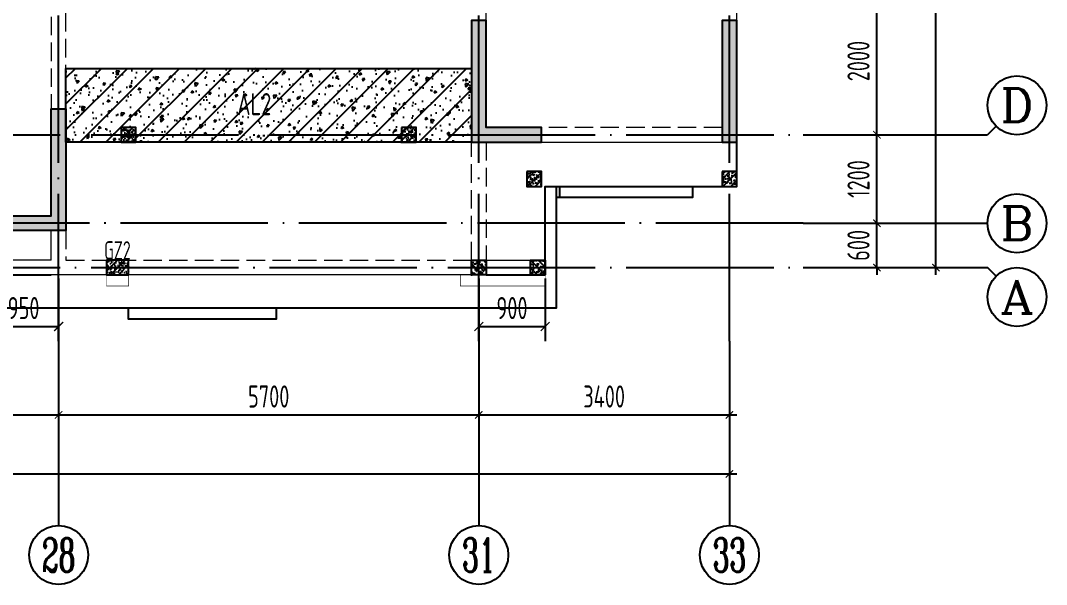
# Model space of a CAD drawing. Extents: x 826826 to 1642106, y -156213 to 399140.
# Drawn here: x 1324944 to 1338861, y 185141 to 192791 of the extents above; entities that cross this region are included whole.
import ezdxf
from ezdxf.enums import TextEntityAlignment as Align

# ---------------------------------------------------------------- set-up
doc = ezdxf.new("R2010")
doc.units = 0
doc.header["$LTSCALE"] = 1000
doc.linetypes.add('DASH', pattern=[0.35, 0.25, -0.1])
doc.linetypes.add('DOTE', pattern=[2.42, 2, -0.2, 0.02, -0.2])
doc.layers.get('0').update_dxf_attribs({"linetype": 'CONTINUOUS'})
doc.layers.get('DEFPOINTS').update_dxf_attribs({"linetype": 'CONTINUOUS'})
for name, color, linetype in [('$RECOVER_210609100354-0', 7, 'CONTINUOUS'), ('A-AXIS', 1, 'CONTINUOUS'), ('A-DOTE', 10, 'DOTE'), ('AXIS_TEXT', 4, 'CONTINUOUS'), ('BEAM', 4, 'DASH'), ('ROOF', 183, 'CONTINUOUS'), ('S-B板边线', 2, 'CONTINUOUS'), ('S-L主梁线', 4, 'DASH'), ('S-Q墙填充', 252, 'CONTINUOUS'), ('S-Q墙实线', 6, 'CONTINUOUS'), ('S-Q墙标注', 3, 'CONTINUOUS'), ('S-Y一般标注', 3, 'CONTINUOUS'), ('S-构造柱', 212, 'CONTINUOUS'), ('S-构造柱编号', 130, 'CONTINUOUS'), ('TEXT', 2, 'CONTINUOUS'), ('看线', 251, 'CONTINUOUS')]:
    doc.layers.add(name, color=color, linetype=linetype)
doc.layers.add('配箍校核', color=34, linetype='CONTINUOUS', plot=False)
doc.styles.add('_TCH_AXIS', font='COMPLEX', dxfattribs={"bigfont": 'GBCBIG'})
doc.styles.add('COMPLEX', font='COMPLEX')
doc.styles.add('TSSD_DIMENSION', font='Tssdeng.shx', dxfattribs={"width": 0.7, "bigfont": 'tssdchn.shx'})
doc.styles.add('TSSD_REIN', font='tssdeng.shx', dxfattribs={"width": 0.7, "height": 300, "bigfont": 'tssdchn.shx'})
doc.styles.add('结构文字', font='zstxt.shx', dxfattribs={"width": 0.7, "bigfont": 'zshz.shx'})
doc.dimstyles.new('STRUCK', dxfattribs={"dimtxt": 400, "dimasz": 121, "dimexe": 200, "dimexo": 150, "dimgap": 115, "dimtad": 1, "dimdec": 0, "dimdsep": 46, "dimtxsty": '结构文字', "dimblk": 'ARCHTICK', "dimcen": 400, "dimclrd": 3, "dimclre": 3, "dimclrt": 7, "dimadec": 0, "dimazin": 0, "dimtfac": 1, "dimtdec": 0, "dimtix": 1, "dimtmove": 2, "dimatfit": 3, "dimldrblk": '_DIMX', "dimfxl": 0, "dimtolj": 1, "dimtzin": 0, "dimarcsym": 0})
doc.dimstyles.new('TSSD_100_100$0', dxfattribs={"dimtxt": 300, "dimasz": 80, "dimexe": 100, "dimexo": 250, "dimgap": 100, "dimtad": 1, "dimdec": 0, "dimzin": 0, "dimdsep": 46, "dimtxsty": 'TSSD_DIMENSION', "dimblk": 'ARCHTICK', "dimcen": 0, "dimdle": 100, "dimclrd": 3, "dimclre": 3, "dimclrt": 7, "dimadec": 0, "dimazin": 0, "dimtfac": 1, "dimtdec": 0, "dimtix": 1, "dimtmove": 2, "dimatfit": 3, "dimldrblk": 'ARCHTICK', "dimfxl": 0, "dimtolj": 1, "dimtzin": 0, "dimarcsym": 0})

# ---------------------------------------------------------------- blocks, each defined once
blk = doc.blocks.new('_ArchTick')
at = {"color": 0, "linetype": 'ByBlock', "const_width": 0.15}
blk.add_lwpolyline([(-0.5, -0.5), (0.5, 0.5)], dxfattribs=at)
blk = doc.blocks.new('*D870')
at = {"layer": 'DEFPOINTS', "color": 0}
for p in [(49700.000008, 3300.000008), (53100.000008, 3300.000008), (53100.000008, 2300.000008)]:
    blk.add_point(p, dxfattribs=at)
at = {"layer": 'S-Y一般标注', "color": 0, "lineweight": -2}
for p, q in [((49700.000008, 3050.000008), (49700.000008, 2200.000008)), ((53100.000008, 3050.000008), (53100.000008, 2200.000008)), ((49600.000008, 2300.000008), (53200.000008, 2300.000008))]:
    blk.add_line(p, q, dxfattribs=at)
at = {"layer": 'S-Y一般标注', "color": 0, "lineweight": -2, "xscale": 100, "yscale": 100, "zscale": 100, "rotation": 180}
blk.add_blockref('_ArchTick', (49700.000008, 2300.000008), dxfattribs=at)
at = {"layer": 'S-Y一般标注', "color": 0, "lineweight": -2, "xscale": 100, "yscale": 100, "zscale": 100}
blk.add_blockref('_ArchTick', (53100.000008, 2300.000008), dxfattribs=at)
at = {"layer": 'S-Y一般标注', "color": 7, "insert": (51400.000008, 2550.000008), "char_height": 300, "attachment_point": 5, "style": 'TSSD_DIMENSION'}
blk.add_mtext('\\A1;3400', dxfattribs=at)
blk = doc.blocks.new('*D871')
at = {"layer": 'DEFPOINTS', "color": 0}
for p in [(44000, 3300), (49700, 3300), (49700, 2300)]:
    blk.add_point(p, dxfattribs=at)
at = {"layer": 'S-Y一般标注', "color": 0, "lineweight": -2}
for p, q in [((44000, 3050), (44000, 2200)), ((49700, 3050), (49700, 2200)), ((43900, 2300), (49800, 2300))]:
    blk.add_line(p, q, dxfattribs=at)
at = {"layer": 'S-Y一般标注', "color": 0, "lineweight": -2, "xscale": 100, "yscale": 100, "zscale": 100, "rotation": 180}
blk.add_blockref('_ArchTick', (44000, 2300), dxfattribs=at)
at = {"layer": 'S-Y一般标注', "color": 0, "lineweight": -2, "xscale": 100, "yscale": 100, "zscale": 100}
blk.add_blockref('_ArchTick', (49700, 2300), dxfattribs=at)
at = {"layer": 'S-Y一般标注', "color": 7, "insert": (46850, 2550), "char_height": 300, "attachment_point": 5, "style": 'TSSD_DIMENSION'}
blk.add_mtext('\\A1;5700', dxfattribs=at)
blk = doc.blocks.new('*D872')
at = {"layer": 'DEFPOINTS', "color": 0}
for p in [(42150, 3300), (44000, 3300), (44000, 2300)]:
    blk.add_point(p, dxfattribs=at)
at = {"layer": 'S-Y一般标注', "color": 0, "lineweight": -2}
for p, q in [((42150, 3050), (42150, 2200)), ((44000, 3050), (44000, 2200)), ((42050, 2300), (44100, 2300))]:
    blk.add_line(p, q, dxfattribs=at)
at = {"layer": 'S-Y一般标注', "color": 0, "lineweight": -2, "xscale": 100, "yscale": 100, "zscale": 100, "rotation": 180}
blk.add_blockref('_ArchTick', (42150, 2300), dxfattribs=at)
at = {"layer": 'S-Y一般标注', "color": 0, "lineweight": -2, "xscale": 100, "yscale": 100, "zscale": 100}
blk.add_blockref('_ArchTick', (44000, 2300), dxfattribs=at)
at = {"layer": 'S-Y一般标注', "color": 7, "insert": (43075, 2550), "char_height": 300, "attachment_point": 5, "style": 'TSSD_DIMENSION'}
blk.add_mtext('\\A1;1850', dxfattribs=at)
blk = doc.blocks.new('*D876')
at = {"layer": 'DEFPOINTS', "color": 0}
for p in [(54100.000008, 4900.000008), (55100.000008, 4900.000008), (54100.000008, 4300.000008)]:
    blk.add_point(p, dxfattribs=at)
at = {"layer": 'S-Y一般标注', "color": 0, "lineweight": -2}
for p, q in [((54350.000008, 4900.000008), (55200.000008, 4900.000008)), ((55100.000008, 4900.000008), (55100.000008, 5000.000008)), ((55100.000008, 4300.000008), (55100.000008, 4900.000008)), ((54350.000008, 4300.000008), (55200.000008, 4300.000008)), ((55100.000008, 4300.000008), (55100.000008, 4200.000008))]:
    blk.add_line(p, q, dxfattribs=at)
at = {"layer": 'S-Y一般标注', "color": 0, "lineweight": -2, "xscale": 100, "yscale": 100, "zscale": 100}
for p, rotation in [((55100.000008, 4900.000008), 270), ((55100.000008, 4300.000008), 90)]:
    blk.add_blockref('_ArchTick', p, dxfattribs=dict(at, rotation=rotation))
at = {"layer": 'S-Y一般标注', "color": 7, "insert": (54850.000008, 4600.000008), "char_height": 300, "attachment_point": 5, "rotation": 90, "style": 'TSSD_DIMENSION'}
blk.add_mtext('\\A1;600', dxfattribs=at)
blk = doc.blocks.new('*D877')
at = {"layer": 'DEFPOINTS', "color": 0}
for p in [(54100.000008, 6100.000008), (55100.000008, 6100.000008), (54100.000008, 4900.000008)]:
    blk.add_point(p, dxfattribs=at)
at = {"layer": 'S-Y一般标注', "color": 0, "lineweight": -2}
for p, q in [((55100.000008, 4800.000008), (55100.000008, 6200.000008)), ((54350.000008, 6100.000008), (55200.000008, 6100.000008)), ((54350.000008, 4900.000008), (55200.000008, 4900.000008))]:
    blk.add_line(p, q, dxfattribs=at)
at = {"layer": 'S-Y一般标注', "color": 0, "lineweight": -2, "xscale": 100, "yscale": 100, "zscale": 100}
for p, rotation in [((55100.000008, 6100.000008), 90), ((55100.000008, 4900.000008), 270)]:
    blk.add_blockref('_ArchTick', p, dxfattribs=dict(at, rotation=rotation))
at = {"layer": 'S-Y一般标注', "color": 7, "insert": (54850.000008, 5500.000008), "char_height": 300, "attachment_point": 5, "rotation": 90, "style": 'TSSD_DIMENSION'}
blk.add_mtext('\\A1;1200', dxfattribs=at)
blk = doc.blocks.new('*D878')
at = {"layer": 'DEFPOINTS', "color": 0}
for p in [(54100, 8100), (55100, 8100), (54100, 6100)]:
    blk.add_point(p, dxfattribs=at)
at = {"layer": 'S-Y一般标注', "color": 0, "lineweight": -2}
for p, q in [((54350, 8100), (55200, 8100)), ((55100, 6000), (55100, 8200)), ((54350, 6100), (55200, 6100))]:
    blk.add_line(p, q, dxfattribs=at)
at = {"layer": 'S-Y一般标注', "color": 0, "lineweight": -2, "xscale": 100, "yscale": 100, "zscale": 100}
for p, rotation in [((55100, 8100), 90), ((55100, 6100), 270)]:
    blk.add_blockref('_ArchTick', p, dxfattribs=dict(at, rotation=rotation))
at = {"layer": 'S-Y一般标注', "color": 7, "insert": (54850, 7100), "char_height": 300, "attachment_point": 5, "rotation": 90, "style": 'TSSD_DIMENSION'}
blk.add_mtext('\\A1;2000', dxfattribs=at)
blk = doc.blocks.new('*D887')
at = {"layer": 'DEFPOINTS', "color": 0}
for p in [(54100, 18800), (55900, 18800), (54100, 4300)]:
    blk.add_point(p, dxfattribs=at)
at = {"layer": 'S-Y一般标注', "color": 0, "lineweight": -2}
for p, q in [((54350, 18800), (56000, 18800)), ((55900, 4200), (55900, 18900)), ((54350, 4300), (56000, 4300))]:
    blk.add_line(p, q, dxfattribs=at)
at = {"layer": 'S-Y一般标注', "color": 0, "lineweight": -2, "xscale": 100, "yscale": 100, "zscale": 100}
for p, rotation in [((55900, 18800), 90), ((55900, 4300), 270)]:
    blk.add_blockref('_ArchTick', p, dxfattribs=dict(at, rotation=rotation))
at = {"layer": 'S-Y一般标注', "color": 7, "insert": (55650, 11550), "char_height": 300, "attachment_point": 5, "rotation": 90, "style": 'TSSD_DIMENSION'}
blk.add_mtext('\\A1;14500', dxfattribs=at)
blk = doc.blocks.new('*D918')
at = {"layer": 'DEFPOINTS', "color": 0}
for p in [(4300.000008, 3300.000008), (53100.000008, 3300.000008), (53100.000008, 1500.000008)]:
    blk.add_point(p, dxfattribs=at)
at = {"layer": 'S-Y一般标注', "color": 0, "lineweight": -2}
for p, q in [((4300.000008, 3050.000008), (4300.000008, 1400.000008)), ((53100.000008, 3050.000008), (53100.000008, 1400.000008)), ((4200.000008, 1500.000008), (53200.000008, 1500.000008))]:
    blk.add_line(p, q, dxfattribs=at)
at = {"layer": 'S-Y一般标注', "color": 0, "lineweight": -2, "xscale": 100, "yscale": 100, "zscale": 100, "rotation": 180}
blk.add_blockref('_ArchTick', (4300.000008, 1500.000008), dxfattribs=at)
at = {"layer": 'S-Y一般标注', "color": 0, "lineweight": -2, "xscale": 100, "yscale": 100, "zscale": 100}
blk.add_blockref('_ArchTick', (53100.000008, 1500.000008), dxfattribs=at)
at = {"layer": 'S-Y一般标注', "color": 7, "insert": (28700.000008, 1750.000008), "char_height": 300, "attachment_point": 5, "style": 'TSSD_DIMENSION'}
blk.add_mtext('\\A1;48800', dxfattribs=at)
blk = doc.blocks.new('_AXISO')
blk.add_circle((0, 0), 0.5)
at = {"layer": 'AXIS_TEXT', "style": 'COMPLEX', "width": 1.041667}
blk.add_attdef('A', text='', height=0.56, dxfattribs=at).set_placement((-0.25, -0.28), (0.25, -0.28), align=Align.FIT)
blk = doc.blocks.new('20210802.04311638')
at = {"layer": '$RECOVER_210609100354-0', "color": 30, "const_width": 8}
for points in [[(40150, 600), (40150, 450), (39850, 450), (39850, 600)], [(45800, 600), (45800, 450), (44650, 450), (44650, 600)]]:
    blk.add_lwpolyline(points, dxfattribs=at)
at = {"layer": '看线', "color": 201}
blk.add_lwpolyline([(45950, 1800), (45950, 150), (26250, 150), (26250, 1650), (23900, 1650)], dxfattribs=at)
at = {"layer": '看线', "color": 202, "ltscale": 0.5}
for points in [[(47800, 1800), (47800, 1650), (45950, 1650)], [(47800, 1800), (47800, 1650), (46000, 1650), (46000, 1800)], [(42150, 150), (42150, 0), (40150, 0), (40150, 150)]]:
    blk.add_lwpolyline(points, dxfattribs=at)
blk = doc.blocks.new('20210810.05000969')
at = {"layer": 'S-Q墙填充'}
h = blk.add_hatch(color=252, dxfattribs=at)
h.dxf.hatch_style = 1
h.paths.add_polyline_path([(-1421938, -61233), (-1422038, -61233), (-1422688, -61233), (-1422688, -59783), (-1422888, -59783), (-1422888, -61433), (-1422038, -61433), (-1421938, -61433)])
h = blk.add_hatch(color=252, dxfattribs=at)
h.dxf.hatch_style = 1
h.paths.add_polyline_path([(-1419288, -61433), (-1419288, -59783), (-1419488, -59783), (-1419488, -61433)])
h = blk.add_hatch(color=252, dxfattribs=at)
h.dxf.hatch_style = 1
h.paths.add_polyline_path([(-1428388, -62633), (-1429338, -62633), (-1429338, -62433), (-1428588, -62433), (-1428588, -60983), (-1428388, -60983)])
at = {"layer": 'S-L主梁线', "linetype": 'DASH', "lineweight": 18}
for p, q in [((-1428588, -56933), (-1428588, -60983)), ((-1428388, -60983), (-1428388, -57033)), ((-1422688, -59783), (-1422688, -57033)), ((-1419488, -61233), (-1421938, -61233)), ((-1422888, -63033), (-1422888, -61433)), ((-1422688, -61433), (-1422688, -63033)), ((-1428388, -62633), (-1428388, -63033)), ((-1428388, -63033), (-1422888, -63033))]:
    blk.add_line(p, q, dxfattribs=at)
at = {"layer": 'S-L主梁线', "linetype": 'ByBlock', "lineweight": 18}
for p, q in [((-1419288, -59783), (-1419288, -57033)), ((-1421938, -61433), (-1419488, -61433)), ((-1428588, -63033), (-1428588, -62633)), ((-1428588, -63033), (-1429438, -63033)), ((-1422688, -63033), (-1421888, -63033)), ((-1421888, -63033), (-1421888, -63233)), ((-1421888, -63233), (-1429438, -63233))]:
    blk.add_line(p, q, dxfattribs=at)
at = {"layer": 'S-Q墙实线'}
blk.add_lwpolyline([(-1421938, -61433), (-1421938, -61433), (-1421938, -61233), (-1421938, -61233), (-1422688, -61233), (-1422688, -59783), (-1422888, -59783), (-1422888, -61433), (-1421938, -61433)], dxfattribs=at)
for points in [[(-1419288, -61433), (-1419288, -59783), (-1419488, -59783), (-1419488, -61433)], [(-1428388, -62633), (-1429338, -62633), (-1429338, -62433), (-1428588, -62433), (-1428588, -60983), (-1428388, -60983)]]:
    blk.add_lwpolyline(points, close=True, dxfattribs=at)
blk = doc.blocks.new('20210810.05042432')
at = {"layer": 'S-B板边线'}
for points in [[(-1422688, -63233), (-1421888, -63233), (-1421888, -62033), (-1419288, -62033), (-1419288, -61433)], [(-1434588, -63233), (-1428588, -63233)]]:
    blk.add_lwpolyline(points, dxfattribs=at)
blk = doc.blocks.new('20210730.02141516')
at = {"layer": 'S-构造柱'}
h = blk.add_hatch(dxfattribs=at)
h.set_pattern_fill('ARMORED', color=256, scale=15, angle=-90, style=0)
h.set_pattern_definition([(320, (-154189.41, 3278673.45), (-9.4128202, -107.5890274), [11.25, -123.75]), (265, (-154189.41, 3278673.45), (112.82882, 20.8127), [9, -99]), (10.4514, (-154190.19, 3278664.49), (103.4159313, -86.7764073), [9.5610285, -105.1713168]), (316.1842, (-154159.41, 3278673.45), (-24.827852, -160.0861573), [16.875, -185.625]), (6.6356, (-154161.48, 3278660.11), (146.117681, -140.199406), [14.341543, -157.75695]), (261.1842, (-154159.41, 3278673.45), (146.11779, -140.199292), [13.5, -148.5]), (291, (-154166.91, 3278658.45), (-60.3928336, -89.5360578), [11.25, -123.75]), (236, (-154166.91, 3278658.45), (108.7725068, -36.4972998), [9, -99]), (341.4514, (-154171.94, 3278650.99), (48.3795745, -126.0333943), [9.5610285, -105.1713168]), (307.5, (-154189.41, 3278673.454), (49.93407807, -1.8239783), [0, -97.8, 0, -100.5, 0, -99.375]), (277.5, (-154189.41, 3278673.454), (59.1617568, -39.4604306), [0, -57.3, 0, -95.55, 0, -37.875]), (237.5, (-154189.41, 3278706.904), (-3.38323076, -80.07336543), [0, -37.5, 0, -117, 0, -155.25]), (227.5, (-154189.41, 3278721.904), (15.0157473, -87.4779254), [0, -48.75, 0, -77.7, 0, -110.25]), (315, (-154189.41, 3278673.454), (53.0330086, 53.0330086), [])])
h.paths.add_polyline_path([(200, 200), (200, 0), (0, 0), (0, 200)])
blk.add_lwpolyline([(200, 200), (200, 0), (0, 0), (0, 200)], close=True, dxfattribs=at)
blk = doc.blocks.new('20210809.18224761')
at = {"layer": 'S-构造柱'}
h = blk.add_hatch(dxfattribs=at)
h.set_pattern_fill('ARMORED', color=256, scale=15, angle=-90, style=0)
h.set_pattern_definition([(320, (-154189.41, 3278673.45), (-9.4128202, -107.5890274), [11.25, -123.75]), (265, (-154189.41, 3278673.45), (112.82882, 20.8127), [9, -99]), (10.4514, (-154190.19, 3278664.49), (103.4159313, -86.7764073), [9.5610285, -105.1713168]), (316.1842, (-154159.41, 3278673.45), (-24.827852, -160.0861573), [16.875, -185.625]), (6.6356, (-154161.48, 3278660.11), (146.117681, -140.199406), [14.341543, -157.75695]), (261.1842, (-154159.41, 3278673.45), (146.11779, -140.199292), [13.5, -148.5]), (291, (-154166.91, 3278658.45), (-60.3928336, -89.5360578), [11.25, -123.75]), (236, (-154166.91, 3278658.45), (108.7725068, -36.4972998), [9, -99]), (341.4514, (-154171.94, 3278650.99), (48.3795745, -126.0333943), [9.5610285, -105.1713168]), (307.5, (-154189.41, 3278673.454), (49.93407807, -1.8239783), [0, -97.8, 0, -100.5, 0, -99.375]), (277.5, (-154189.41, 3278673.454), (59.1617568, -39.4604306), [0, -57.3, 0, -95.55, 0, -37.875]), (237.5, (-154189.41, 3278706.904), (-3.38323076, -80.07336543), [0, -37.5, 0, -117, 0, -155.25]), (227.5, (-154189.41, 3278721.904), (15.0157473, -87.4779254), [0, -48.75, 0, -77.7, 0, -110.25]), (315, (-154189.41, 3278673.454), (53.0330086, 53.0330086), [])])
h.paths.add_polyline_path([(300, 200), (300, 0), (0, 0), (0, 200)])
blk.add_lwpolyline([(300, 200), (300, 0), (0, 0), (0, 200)], close=True, dxfattribs=at)
blk = doc.blocks.new('*D2383')
at = {"layer": 'DEFPOINTS', "color": 0}
for p in [(1331161, 189441), (1332061, 189441), (1332061, 188641)]:
    blk.add_point(p, dxfattribs=at)
at = {"layer": 'S-Q墙标注', "color": 3, "lineweight": -2}
for p, q in [((1331161, 189291), (1331161, 188441)), ((1332061, 189291), (1332061, 188441)), ((1331161, 188641), (1332061, 188641))]:
    blk.add_line(p, q, dxfattribs=at)
at = {"layer": 'S-Q墙标注', "color": 3, "lineweight": -2, "xscale": 121, "yscale": 121, "zscale": 121, "rotation": 180}
blk.add_blockref('_ArchTick', (1331161, 188641), dxfattribs=at)
at = {"layer": 'S-Q墙标注', "color": 3, "lineweight": -2, "xscale": 121, "yscale": 121, "zscale": 121}
blk.add_blockref('_ArchTick', (1332061, 188641), dxfattribs=at)
at = {"layer": 'S-Q墙标注', "color": 7, "insert": (1331611, 188891), "char_height": 300, "attachment_point": 5, "style": 'TSSD_REIN'}
blk.add_mtext('\\A1;900', dxfattribs=at)
blk = doc.blocks.new('_DIMX')
blk.add_line((-150, 0), (150, 0))
at = {"const_width": 50}
blk.add_lwpolyline([(-70, -70), (70, 70)], dxfattribs=at)
blk = doc.blocks.new('*D2384')
at = {"layer": 'DEFPOINTS', "color": 0}
for p in [(1324511, 189441), (1325461, 189441), (1325461, 188641)]:
    blk.add_point(p, dxfattribs=at)
at = {"layer": 'S-Q墙标注', "color": 3, "lineweight": -2}
for p, q in [((1324511, 189291), (1324511, 188441)), ((1325461, 189291), (1325461, 188441)), ((1324511, 188641), (1325461, 188641))]:
    blk.add_line(p, q, dxfattribs=at)
at = {"layer": 'S-Q墙标注', "color": 3, "lineweight": -2, "xscale": 121, "yscale": 121, "zscale": 121, "rotation": 180}
blk.add_blockref('_ArchTick', (1324511, 188641), dxfattribs=at)
at = {"layer": 'S-Q墙标注', "color": 3, "lineweight": -2, "xscale": 121, "yscale": 121, "zscale": 121}
blk.add_blockref('_ArchTick', (1325461, 188641), dxfattribs=at)
at = {"layer": 'S-Q墙标注', "color": 7, "insert": (1324986, 188891), "char_height": 300, "attachment_point": 5, "style": 'TSSD_REIN'}
blk.add_mtext('\\A1;950', dxfattribs=at)
blk = doc.blocks.new('20210801.08533475')
at = {"layer": 'A-AXIS'}
for p, q in [((56717.2, 6217.2), (56600, 6100)), ((54100, 6100), (56600, 6100)), ((54100, 4900), (56600, 4900)), ((54100, 4300), (56600, 4300)), ((56717.2, 4182.8), (56600, 4300)), ((44000, 3300), (44000, 800)), ((49700, 3300), (49700, 800)), ((53100, 3300), (53100, 800))]:
    blk.add_line(p, q, dxfattribs=at)
at = {"layer": 'A-DOTE'}
for p, q in [((44000, 3300), (44000, 19800)), ((53100, 3300), (53100, 19800)), ((49700, 3300), (49700, 10500)), ((3300, 6100), (54100, 6100)), ((54100, 4900), (3300, 4900)), ((3300, 4300), (54100, 4300))]:
    blk.add_line(p, q, dxfattribs=at)
at = {"layer": 'A-AXIS'}
ref = blk.add_blockref('_AXISO', (57000, 6500), dxfattribs=dict(at, xscale=800, yscale=800, zscale=800))
ref.add_attrib('A', 'D', dxfattribs={"layer": 'AXIS_TEXT', "height": 452.5, "style": '_TCH_AXIS', "width": 1.235294}).set_placement((56773.7, 6273.7), (57226.3, 6273.7), align=Align.FIT)
ref = blk.add_blockref('_AXISO', (57000, 4900), dxfattribs=dict(at, xscale=800, yscale=800, zscale=800))
ref.add_attrib('A', 'B', dxfattribs={"layer": 'AXIS_TEXT', "height": 452.5, "style": '_TCH_AXIS', "width": 1.235294}).set_placement((56773.7, 4673.7), (57226.3, 4673.7), align=Align.FIT)
ref = blk.add_blockref('_AXISO', (57000, 3900), dxfattribs=dict(at, xscale=800, yscale=800, zscale=800))
ref.add_attrib('A', 'A', dxfattribs={"layer": 'AXIS_TEXT', "height": 452.5, "style": '_TCH_AXIS', "width": 1.166667}).set_placement((56773.7, 3673.7), (57226.3, 3673.7), align=Align.FIT)
ref = blk.add_blockref('_AXISO', (44000, 400), dxfattribs=dict(at, xscale=800, yscale=800, zscale=800))
ref.add_attrib('A', '28', dxfattribs={"layer": 'AXIS_TEXT', "height": 452.55, "style": '_TCH_AXIS', "width": 0.617647}).set_placement((43773.7, 173.7), (44226.3, 173.7), align=Align.FIT)
ref = blk.add_blockref('_AXISO', (49700, 400), dxfattribs=dict(at, xscale=800, yscale=800, zscale=800))
ref.add_attrib('A', '31', dxfattribs={"layer": 'AXIS_TEXT', "height": 452.55, "style": '_TCH_AXIS', "width": 0.75}).set_placement((49473.7, 173.7), (49926.3, 173.7), align=Align.FIT)
ref = blk.add_blockref('_AXISO', (53100, 400), dxfattribs=dict(at, xscale=800, yscale=800, zscale=800))
ref.add_attrib('A', '33', dxfattribs={"layer": 'AXIS_TEXT', "height": 452.55, "style": '_TCH_AXIS', "width": 0.636364}).set_placement((52873.7, 173.7), (53326.3, 173.7), align=Align.FIT)
at = {"layer": 'S-Y一般标注'}
for p1, p2, distance, picture, middle in [((54100, 4300), (54100, 18800), -1800, '*D887', (55650, 11550)), ((54100, 6100), (54100, 8100), -1000, '*D878', (54850, 7100)), ((54100, 4900), (54100, 6100), -1000, '*D877', (54850, 5500)), ((54100, 4300), (54100, 4900), -1000, '*D876', (54850, 4600)), ((4300, 3300), (53100, 3300), -1800, '*D918', (28700, 1750)), ((42150, 3300), (44000, 3300), -1000, '*D872', (43075, 2550)), ((44000, 3300), (49700, 3300), -1000, '*D871', (46850, 2550)), ((49700, 3300), (53100, 3300), -1000, '*D870', (51400, 2550))]:
    dim = blk.add_aligned_dim(p1=p1, p2=p2, distance=distance, dimstyle='TSSD_100_100$0', override={"dimasz": 100, "dimclrd": 0, "dimclre": 0}, dxfattribs=at)
    dim.commit()
    dim.dimension.update_dxf_attribs({"geometry": picture, "text_midpoint": middle})

msp = doc.modelspace()

# ---------------------------------------------------------------- hatches: boundary and pattern name
at = {"layer": 'BEAM', "linetype": 'ByBlock'}
h = msp.add_hatch(dxfattribs=at)
h.set_pattern_fill('ARMORED', color=252, scale=50, angle=180, style=0)
h.set_pattern_definition([(230, (1107889.87, 2105562.7), (-358.63009, 31.376067), [37.5, -412.5]), (175, (1107889.87, 2105562.7), (69.37567, -376.09607), [30, -330]), (280.4514, (1107859.98, 2105565.3), (-289.25469, -344.71977), [31.870095, -350.571056]), (226.1842, (1107889.87, 2105462.7), (-533.62052, 82.75951), [56.25, -618.75]), (276.6356, (1107845.4, 2105469.6), (-467.33135, -487.05894), [47.80514, -525.8565]), (171.1842, (1107889.87, 2105462.7), (-467.33097, -487.0593), [45, -495]), (201, (1107839.87, 2105487.7), (-298.453526, 201.309445), [37.5, -412.5]), (146, (1107839.87, 2105487.7), (-121.657666, -362.57502), [30, -330]), (251.4514, (1107815, 2105504.47), (-420.111314, -161.26525), [31.870095, -350.571056]), (217.5, (1107889.87, 2105562.7), (-6.079928, -166.446927), [0, -326, 0, -335, 0, -331.25]), (187.5, (1107889.87, 2105562.7), (-131.534769, -197.205856), [0, -191, 0, -318.5, 0, -126.25]), (147.5, (1108001.37, 2105562.7), (-266.911218, 11.277436), [0, -125, 0, -390, 0, -517.5]), (137.5, (1108051.37, 2105562.7), (-291.593085, -50.05249), [0, -162.5, 0, -259, 0, -367.5]), (225, (1107889.87, 2105562.7), (176.776695, -176.776695), [])])
h.paths.add_polyline_path([(1331061, 191141.39), (1325561, 191141.39), (1325561, 192141.39), (1331061, 192141.39)])

# ---------------------------------------------------------------- linework, layer by layer
msp.add_lwpolyline([(1331061, 191141.39), (1325561, 191141.39), (1325561, 192141.39), (1331061, 192141.39)], close=True, dxfattribs=at)

# ---------------------------------------------------------------- block references
at = {"layer": '$RECOVER_210609100354-0'}
msp.add_blockref('20210802.04311638', (1286260.96, 188741.38), dxfattribs=at)
at = {"layer": 'ROOF', "xscale": -1}
msp.add_blockref('20210730.02141516', (1326510.77, 191141.39), dxfattribs=at)
at = {"layer": 'ROOF', "xscale": -1, "rotation": 4.61764226855621e-08}
for p in [(1330310.77, 191141.39), (1332010.77, 190541.39), (1334660.79, 190541.39)]:
    msp.add_blockref('20210730.02141516', p, dxfattribs=at)
at = {"layer": 'ROOF', "rotation": 359.9999999538236}
for p in [(1331060.77, 189341.39), (1331860.76, 189341.39)]:
    msp.add_blockref('20210730.02141516', p, dxfattribs=at)
at = {"layer": 'S-B板边线'}
msp.add_blockref('20210810.05042432', (2753949.14, 252574.55), dxfattribs=at)
at = {"layer": 'S-Q墙填充'}
msp.add_blockref('20210810.05000969', (2753949.15, 252574.56), dxfattribs=at)
at = {"layer": 'S-Y一般标注'}
msp.add_blockref('20210801.08533475', (1281461, 185141.39), dxfattribs=at)
at = {"layer": '配箍校核', "xscale": -1}
msp.add_blockref('20210809.18224761', (1326410.78, 189341.39), dxfattribs=at)

# ---------------------------------------------------------------- texts
at = {"layer": 'S-构造柱编号', "color": 2, "linetype": 'ByBlock', "style": 'TSSD_REIN', "width": 0.65}
msp.add_text('GZ2', height=250, dxfattribs=at).set_placement((1326078.97, 189547.76, 0))
at = {"layer": 'TEXT', "color": 1, "style": 'TSSD_REIN', "width": 0.7}
msp.add_text('AL2', height=300, dxfattribs=at).set_placement((1328345.72, 191507.51, 0), align=Align.RIGHT)

# ---------------------------------------------------------------- dimensions: what is measured, and where the dimension line sits
at = {"layer": 'S-Q墙标注'}
for base, p1, p2, picture, middle in [((1325461, 188641.39), (1324510.99, 189441.39), (1325461, 189441.39), '*D2384', (1324986, 188891.39)), ((1332061.01, 188641.39), (1331161, 189441.39), (1332061.01, 189441.39), '*D2383', (1331611.01, 188891.39))]:
    dim = msp.add_linear_dim(base=base, p1=p1, p2=p2, dimstyle='STRUCK', override={"dimtxt": 300, "dimgap": 100, "dimtxsty": 'TSSD_REIN'}, dxfattribs=at)
    dim.commit()
    dim.dimension.update_dxf_attribs({"geometry": picture, "text_midpoint": middle})

doc.saveas('drawing.dxf')
